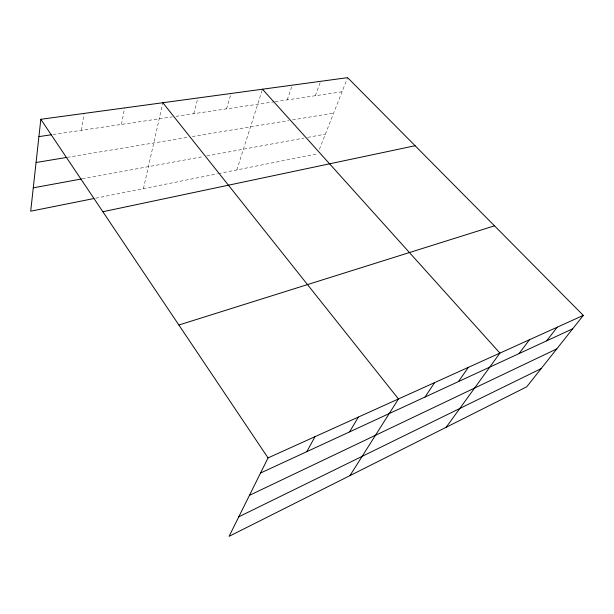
<?xml version="1.0" encoding="UTF-8"?>
<svg xmlns="http://www.w3.org/2000/svg" width="614" height="614" viewBox="0 0 614 614"><rect width="100%" height="100%" fill="white"/><g stroke="black" fill="none" stroke-linecap="round" stroke-linejoin="round"><path stroke-width="0.46" stroke-dasharray="3.07 2.3" d="M81.455 130.322L84.011 113.437M121.48 124.396L124.611 107.926M143.446 188.628L162.84 102.738M193.817 113.697L197.877 97.979M226.589 108.847L231.033 93.481M236.827 169.94L262.462 89.214M287.222 99.882L292.287 85.169M315.312 95.723L320.638 81.317M319.387 149.309L347.616 77.656M95.738 198.176L217.41 173.823M218.338 173.639L317.63 153.769M82.284 178.827L203.111 156.608M206.834 155.925L303.976 138.066M307.698 137.382L325.366 134.136M67.233 157.33L187.715 137.321M192.312 136.554L288.81 120.521M292.502 119.907L333.663 113.068M53.096 134.52L172.304 116.883M176.041 116.33L274.297 101.794M275.218 101.655L342.059 91.77"/><path stroke-width="0.92" d="M583.3 315.404L268.042 457.906L229.083 536.344L526.728 386.805L583.3 315.404L347.616 77.656L40.823 119.293L30.7 211.193L93.858 198.552M306.8 451.651L315.013 436.677M349.566 431.888L358.353 417.083M349.957 475.62L398.463 398.954L162.84 102.738M425.018 397.035L434.643 382.599M458.451 381.586L468.375 367.349M446.171 427.275L499.919 353.096L262.462 89.214M519.106 353.564L529.468 339.742M546.698 340.816L557.205 327.201M238.785 516.819L541.149 368.607M249.453 495.337L556.752 348.913M260.536 473.026L572.67 328.82M178.866 325.013L494.5 225.822M102.853 211.738L415.11 145.741M33.271 187.838L81.347 178.996M36.065 162.51L66.289 157.491M38.912 136.615L51.208 134.796M40.823 119.293L268.042 457.906"/></g></svg>
